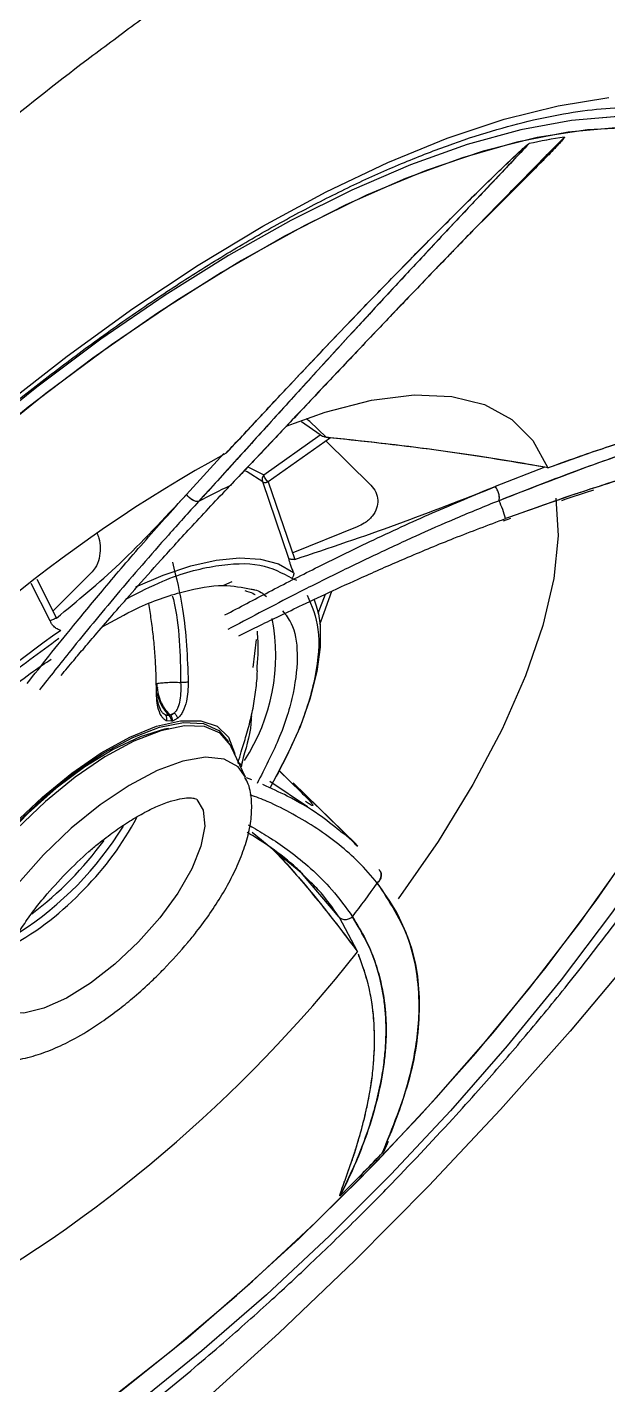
# Model space of a CAD drawing. Header units: inches. Extents: x 2 to 86, y -22 to 129.
# Drawn here: x 19.499 to 20.611, y 66.88 to 69.48 of the extents above; entities that cross this region are included whole.
import ezdxf

# ---------------------------------------------------------------- set-up
doc = ezdxf.new("R2010")
doc.units = ezdxf.units.IN
doc.header["$MEASUREMENT"] = 0
doc.layers.add('BDIM_CYAN', color=4, linetype='Continuous')

# ---------------------------------------------------------------- blocks, each defined once
blk = doc.blocks.new('2026 RHYTHM')
at = {"layer": 'BDIM_CYAN', "color": 3}
for p, q in [((17.5793, 67.6377), (17.6869, 67.7144)), ((17.6869, 67.7144), (17.6509, 67.7389)), ((17.7067, 67.7087), (17.5871, 67.624)), ((17.6978, 67.7029), (17.7838, 67.6179)), ((17.5023, 67.6786), (17.4309, 67.5999)), ((17.5023, 67.6786), (17.4309, 67.5999)), ((17.5483, 67.6527), (17.5793, 67.6377)), ((18.1173, 67.6523), (18.0222, 67.6152)), ((18.1173, 67.6523), (18.0222, 67.6152)), ((18.1226, 67.6512), (18.1173, 67.6523)), ((18.1226, 67.6512), (18.1173, 67.6523)), ((17.627, 67.4776), (17.577, 67.6241)), ((17.5871, 67.624), (17.6382, 67.4756)), ((18.1497, 67.5888), (18.1576, 67.5916)), ((18.1576, 67.5916), (18.197, 67.6043)), ((18.197, 67.6043), (18.211, 67.6088)), ((17.7579, 67.5382), (17.6346, 67.4881)), ((18.0378, 67.5498), (18.0519, 67.5547)), ((18.0378, 67.5498), (18.0519, 67.5547)), ((17.1697, 67.3581), (17.1337, 67.4296)), ((17.1442, 67.438), (17.1819, 67.3633)), ((17.2484, 67.4497), (17.1752, 67.3766)), ((17.5178, 67.4327), (17.5019, 67.4255)), ((17.6328, 67.4396), (17.6416, 67.436)), ((17.683, 67.3724), (17.6973, 67.4093)), ((17.5584, 67.2688), (17.5647, 67.322)), ((17.3903, 67.1778), (17.3968, 67.1778)), ((17.3968, 67.1778), (17.398, 67.1766)), ((17.399, 67.1782), (17.4074, 67.1813)), ((17.4002, 67.1771), (17.399, 67.1782)), ((17.4142, 67.1714), (17.4042, 67.1661)), ((17.4021, 67.1657), (17.3922, 67.1668)), ((17.4042, 67.1661), (17.4021, 67.1657)), ((17.5439, 67.0585), (17.5164, 67.117)), ((17.5358, 67.0783), (17.5401, 67.0961)), ((17.5396, 67.0962), (17.5359, 67.0783)), ((17.6086, 67.0705), (17.6504, 67.0297)), ((17.6335, 67.0467), (17.6088, 67.0708)), ((17.5563, 67.0532), (17.5458, 67.0573)), ((17.5903, 67.051), (17.6623, 67.0022)), ((17.7556, 66.93), (17.635, 67.0478)), ((17.7591, 66.9266), (17.635, 67.0478)), ((17.5565, 66.9531), (17.6539, 66.8732)), ((17.7234, 66.7902), (17.6529, 66.873)), ((17.7234, 66.7902), (17.7575, 66.7253)), ((17.7234, 66.7902), (17.7575, 66.7253)), ((17.7575, 66.7253), (17.7584, 66.7242)), ((17.7575, 66.7253), (17.7584, 66.7242)), ((17.8226, 66.298), (17.8071, 66.282))]:
    blk.add_line(p, q, dxfattribs=at)
at = {"layer": 'BDIM_CYAN', "color": 3, "flags": 128}
for points in [[(18.2928, 66.7235), (18.1652, 66.5718), (18.0323, 66.4223), (17.8947, 66.2756), (17.753, 66.1326), (17.6079, 65.9939), (17.4602, 65.8602)], [(17.0772, 67.767), (17.2027, 67.8651), (17.3284, 67.9561), (17.4535, 68.0392), (17.577, 68.1138), (17.6982, 68.1795), (17.8161, 68.2358), (17.93, 68.2823), (18.0391, 68.3187), (18.1425, 68.3447), (18.2395, 68.3601)], [(18.2577, 68.3238), (18.1678, 68.3164), (18.0711, 68.2985), (17.9683, 68.2702), (17.8601, 68.2316), (17.7473, 68.1831), (17.6308, 68.1249), (17.5114, 68.0576), (17.3899, 67.9815), (17.2672, 67.8973), (17.1442, 67.8056), (17.0218, 67.707)], [(18.566, 68.2229), (18.5374, 68.2476), (18.4806, 68.2823), (18.4147, 68.3066), (18.3402, 68.3205), (18.2578, 68.3238), (18.1678, 68.3164), (18.0711, 68.2985), (17.9683, 68.2702), (17.8601, 68.2316), (17.7473, 68.1831), (17.6308, 68.1249), (17.5114, 68.0576), (17.3899, 67.9815), (17.2672, 67.8973), (17.1442, 67.8056), (17.0218, 67.707), (16.9008, 67.6022), (16.7822, 67.4919), (16.6668, 67.3771)], [(18.6729, 67.9299), (18.6717, 67.9492), (18.6598, 68.0281), (18.6371, 68.098), (18.6037, 68.1582), (18.5599, 68.2085), (18.506, 68.2483), (18.4425, 68.2775), (18.3697, 68.2956), (18.2883, 68.3027), (18.199, 68.2987), (18.1022, 68.2835), (17.9989, 68.2574), (17.8898, 68.2205), (17.7757, 68.1731), (17.6575, 68.1155), (17.536, 68.0482), (17.4123, 67.9717), (17.2872, 67.8866), (17.1618, 67.7935), (17.0369, 67.6932), (16.9135, 67.5864), (16.7925, 67.4739), (16.675, 67.3565)], [(18.6712, 67.9557), (18.6669, 67.991), (18.6497, 68.0644), (18.6221, 68.1287), (18.5842, 68.1834), (18.5362, 68.2282), (18.4787, 68.2627), (18.412, 68.2867), (18.3365, 68.3), (18.2529, 68.3024), (18.1617, 68.2941), (18.0637, 68.2749), (17.9596, 68.2451), (17.8501, 68.205), (17.7361, 68.1547), (17.6183, 68.0947), (17.4977, 68.0254), (17.3752, 67.9473), (17.2516, 67.861), (17.1279, 67.7671), (17.0051, 67.6664), (16.8839, 67.5596), (16.7653, 67.4474)], [(17.281, 65.8644), (17.4044, 65.9618), (17.5266, 66.0656), (17.6466, 66.1752), (17.7635, 66.2898), (17.8766, 66.4084), (17.9849, 66.5302), (18.0876, 66.6542), (18.1841, 66.7797), (18.2735, 66.9056), (18.3552, 67.031), (18.4286, 67.155), (18.4932, 67.2766), (18.5485, 67.3951), (18.5941, 67.5094), (18.6296, 67.6187), (18.6548, 67.7223), (18.6695, 67.8194), (18.6735, 67.9092), (18.6712, 67.9557)], [(17.7958, 66.3228), (17.9091, 66.4441), (18.0173, 66.5683), (18.1195, 66.6947), (18.215, 66.8221), (18.3031, 66.9497), (18.383, 67.0765), (18.4542, 67.2014), (18.5161, 67.3236), (18.5682, 67.4421), (18.6103, 67.556), (18.6418, 67.6645), (18.6627, 67.7667), (18.6727, 67.8618), (18.6729, 67.9299)], [(17.6215, 67.7311), (17.6962, 67.7578), (17.7853, 67.7806), (17.8667, 67.7907), (17.9392, 67.7879), (18.0018, 67.7722), (18.0537, 67.7439), (18.0942, 67.7034), (18.1226, 67.6512)], [(17.6215, 67.7311), (17.6962, 67.7578), (17.7853, 67.7806), (17.8667, 67.7907), (17.9392, 67.7879), (18.0018, 67.7722), (18.0537, 67.7439), (18.0942, 67.7034), (18.1226, 67.6512)], [(17.6981, 67.7096), (17.6668, 67.74), (17.6601, 67.7446)], [(17.577, 67.6241), (17.5471, 67.6436), (17.5415, 67.6461)], [(18.138, 67.593), (18.1423, 67.5205), (18.134, 67.4388), (18.1132, 67.349), (18.0801, 67.2525), (18.0352, 67.1504), (17.9791, 67.0443), (17.9125, 66.9356), (17.8365, 66.8257)], [(18.138, 67.593), (18.1423, 67.5205), (18.134, 67.4388), (18.1132, 67.349), (18.0801, 67.2525), (18.0352, 67.1504), (17.9791, 67.0443), (17.9125, 66.9356), (17.8365, 66.8257)], [(18.6368, 67.486), (18.6105, 67.4223), (18.5549, 67.3022), (18.49, 67.1788), (18.4163, 67.053), (18.3344, 66.9258), (18.2448, 66.7979), (18.1481, 66.6703), (18.045, 66.5438), (17.9363, 66.4194), (17.8226, 66.298)], [(17.3341, 67.4229), (17.3864, 67.4456), (17.4391, 67.4634), (17.488, 67.4745), (17.5327, 67.4788), (17.5726, 67.4763), (17.6072, 67.4669), (17.636, 67.4507)], [(17.6864, 67.3519), (17.6888, 67.3577), (17.7091, 67.4149)], [(17.6746, 67.4001), (17.6795, 67.3867), (17.6835, 67.3711)], [(17.6835, 67.3711), (17.6866, 67.3499), (17.6871, 67.3077), (17.6808, 67.2609), (17.6679, 67.2099), (17.6484, 67.1553), (17.6227, 67.098), (17.591, 67.0385)], [(17.3968, 67.1518), (17.389, 67.1503), (17.3421, 67.136), (17.2907, 67.1118), (17.2365, 67.0784), (17.1815, 67.0372), (17.1278, 66.9896), (17.0771, 66.9372), (17.0315, 66.8821), (16.9924, 66.8262), (16.9614, 66.7715), (16.9396, 66.72), (16.9276, 66.6735), (16.9272, 66.6709)], [(17.1013, 66.9689), (17.1553, 67.0204), (17.2115, 67.0664), (17.2679, 67.1051), (17.3226, 67.1354), (17.3738, 67.1562), (17.4197, 67.1668), (17.4587, 67.1668), (17.4895, 67.1562), (17.5111, 67.1354), (17.5227, 67.1052), (17.5232, 67.1025)], [(17.103, 66.9673), (17.1581, 67.0196), (17.2153, 67.0661), (17.2727, 67.1049), (17.3281, 67.1348), (17.3795, 67.1545), (17.4251, 67.1635), (17.4633, 67.1614), (17.4926, 67.1482), (17.5111, 67.1264)], [(17.5164, 67.117), (17.5151, 67.1196), (17.4953, 67.1428), (17.4657, 67.1554), (17.4274, 67.157), (17.3816, 67.1476), (17.3302, 67.1274), (17.2749, 67.0973), (17.2178, 67.0583), (17.1609, 67.0117), (17.1062, 66.9594)], [(17.5439, 67.0585), (17.5296, 67.0782), (17.503, 67.0929), (17.4673, 67.0967), (17.424, 67.0894), (17.3747, 67.0712), (17.3213, 67.0429), (17.2658, 67.0056), (17.2104, 66.9607), (17.1573, 66.9099)], [(17.4507, 67.016), (17.4631, 66.9952), (17.4661, 66.9646), (17.4586, 66.9267), (17.441, 66.8833), (17.4142, 66.8367), (17.3796, 66.7892), (17.3389, 66.7431), (17.294, 66.7007), (17.2474, 66.6643), (17.2012, 66.6355), (17.1579, 66.6159), (17.1195, 66.6065), (17.0881, 66.6076), (17.0652, 66.6194), (17.0633, 66.6212)], [(17.1573, 66.9099), (17.1084, 66.8552), (17.0656, 66.7987), (17.0306, 66.7425), (17.0047, 66.6889), (16.989, 66.6398), (16.9839, 66.5971), (16.9898, 66.5626), (17.0064, 66.5375), (17.024, 66.5261)], [(16.287, 65.3823), (16.3685, 65.3958), (16.4719, 65.4219), (16.581, 65.4588), (16.6951, 65.5063), (16.8133, 65.5639), (16.9348, 65.6311), (17.0585, 65.7076), (17.1836, 65.7927), (17.309, 65.8858), (17.4339, 65.9861), (17.5573, 66.093), (17.6782, 66.2055), (17.7958, 66.3228)], [(17.7958, 66.3228), (17.7955, 66.3231), (17.7951, 66.3234), (17.7948, 66.3237), (17.7944, 66.3241), (17.7941, 66.3244), (17.7937, 66.3247), (17.7934, 66.325), (17.793, 66.3253)], [(17.8071, 66.282), (17.7049, 66.1803), (17.5839, 66.0672), (17.4604, 65.9596), (17.3354, 65.8581), (17.2097, 65.7635), (17.0842, 65.6764), (16.9598, 65.5974), (16.8373, 65.5272), (16.7176, 65.4661), (16.6016, 65.4146), (16.5907, 65.4102)]]:
    blk.add_lwpolyline(points, dxfattribs=at)
at = {"layer": 'BDIM_CYAN', "color": 3}
for centre, radius, start, end in [((18.3072, 67.2594), 1.0363, 98.4748, 102.2822), ((18.3072, 67.2594), 1.0363, 98.4752, 102.2822), ((18.7972, 65.3174), 2.6912, 118.6434, 141.7563), ((18.1205, 66.3345), 1.4183, 115.3182, 118.0332), ((17.8235, 67.4923), 0.227, 15.7418, 24.9569), ((17.2338, 67.2919), 0.368, 326.8794, 11.0585), ((18.1608, 65.9351), 1.707, 124.6371, 145.5659), ((17.4465, 66.9425), 0.2405, 101.3943, 101.9234), ((17.4477, 66.9413), 0.2405, 101.3943, 101.9234), ((17.3878, 67.1666), 0.0143, 356.1713, 44.303), ((16.7607, 67.3033), 0.6453, 302.8966, 328.3596), ((16.8257, 67.2495), 0.5761, 315.3021, 332.2687), ((16.7138, 67.3491), 0.6945, 307.3108, 323.6609), ((16.8267, 67.2263), 0.5593, 298.6268, 316.9196), ((15.852, 68.2369), 2.3849, 322.6863, 324.6063), ((15.638, 68.3968), 2.7007, 298.9478, 321.7338), ((14.3934, 69.6149), 4.7307, 314.7766, 316.1598), ((14.3934, 69.6149), 4.7307, 315.9429, 316.1597), ((14.3936, 69.6147), 4.7303, 314.7764, 315.943)]:
    blk.add_arc(centre, radius, start, end, dxfattribs=at)
for points, knots in [([(19.6998, 67.8234), (19.753, 67.9322), (19.7962, 68.0363), (19.8627, 68.2358), (19.8861, 68.3312), (19.9024, 68.4449), (19.9051, 68.4674), (19.9089, 68.5115), (19.9102, 68.5331), (19.912, 68.5967), (19.9106, 68.6373), (19.8988, 68.7542), (19.8807, 68.8254), (19.8453, 68.9059), (19.8376, 68.9215), (19.821, 68.952), (19.812, 68.9667), (19.7834, 69.0092), (19.7621, 69.0355), (19.6916, 69.1079), (19.6358, 69.148), (19.5555, 69.1876), (19.5389, 69.195), (19.5047, 69.2088), (19.487, 69.2151), (19.4327, 69.2324), (19.3948, 69.2417), (19.2763, 69.2628), (19.1909, 69.2681), (19.0536, 69.2627), (19.0063, 69.2586), (18.933, 69.2492), (18.9081, 69.2454), (18.8579, 69.2369), (18.8326, 69.2321), (18.7047, 69.2052), (18.5986, 69.1752), (18.3792, 69.0982), (18.2659, 69.0512), (18.0317, 68.9397), (17.9135, 68.8764), (17.6753, 68.7356), (17.5552, 68.6581), (17.4037, 68.552), (17.3734, 68.5304), (17.3126, 68.4861), (17.282, 68.4635), (17.1908, 68.3946), (17.1305, 68.3474), (16.9509, 68.202), (16.833, 68.1), (16.6588, 67.9396), (16.6011, 67.8849), (16.5154, 67.8008), (16.4869, 67.7725), (16.4302, 67.7152), (16.402, 67.6863), (16.263, 67.5414), (16.1563, 67.4233), (15.9517, 67.1825), (15.8539, 67.0598), (15.7374, 66.9037), (15.7143, 66.8723), (15.6691, 66.8097), (15.647, 66.7784), (15.5818, 66.6847), (15.54, 66.6224), (15.4197, 66.4362), (15.3461, 66.3128), (15.2625, 66.1595), (15.2462, 66.1289), (15.2145, 66.0678), (15.199, 66.0372), (15.1541, 65.946), (15.1262, 65.8861), (15.0488, 65.7093), (15.0053, 65.5951), (14.9521, 65.4294), (14.9365, 65.3751), (14.916, 65.2951), (14.9097, 65.2686), (14.8982, 65.2163), (14.8929, 65.1904), (14.8695, 65.0632), (14.8596, 64.968), (14.8569, 64.7905), (14.8641, 64.7083), (14.8842, 64.6142), (14.8888, 64.5958), (14.899, 64.5601), (14.9046, 64.5428), (14.9231, 64.4927), (14.9374, 64.4615), (14.9866, 64.3745), (15.0275, 64.3254), (15.0889, 64.2755), (15.1017, 64.2661), (15.1283, 64.2485), (15.1422, 64.2402), (15.1851, 64.2175), (15.2155, 64.2049), (15.3116, 64.1749), (15.3823, 64.165), (15.4983, 64.1652), (15.5387, 64.1679), (15.6017, 64.1757), (15.6232, 64.1789), (15.6667, 64.1867), (15.6888, 64.1912), (15.8003, 64.2167), (15.894, 64.2467), (16.0902, 64.3248), (16.1927, 64.373), (16.2999, 64.4301)], [0, 0, 0, 0, 0.03125, 0.03125, 0.0625, 0.0625, 0.070313, 0.070313, 0.078125, 0.078125, 0.09375, 0.09375, 0.125, 0.125, 0.132813, 0.132813, 0.140625, 0.140625, 0.15625, 0.15625, 0.1875, 0.1875, 0.195313, 0.195313, 0.203125, 0.203125, 0.21875, 0.21875, 0.25, 0.25, 0.265625, 0.265625, 0.273438, 0.273438, 0.28125, 0.28125, 0.3125, 0.3125, 0.34375, 0.34375, 0.375, 0.375, 0.40625, 0.40625, 0.414063, 0.414063, 0.421875, 0.421875, 0.4375, 0.4375, 0.46875, 0.46875, 0.484375, 0.484375, 0.492188, 0.492188, 0.5, 0.5, 0.53125, 0.53125, 0.5625, 0.5625, 0.570313, 0.570313, 0.578125, 0.578125, 0.59375, 0.59375, 0.625, 0.625, 0.632813, 0.632813, 0.640625, 0.640625, 0.65625, 0.65625, 0.6875, 0.6875, 0.703125, 0.703125, 0.710938, 0.710938, 0.71875, 0.71875, 0.75, 0.75, 0.78125, 0.78125, 0.789063, 0.789063, 0.796875, 0.796875, 0.8125, 0.8125, 0.84375, 0.84375, 0.851563, 0.851563, 0.859375, 0.859375, 0.875, 0.875, 0.90625, 0.90625, 0.921875, 0.921875, 0.929688, 0.929688, 0.9375, 0.9375, 0.96875, 0.96875, 1, 1, 1, 1]), ([(16.6745, 67.3874), (16.7127, 67.4258), (16.7662, 67.4796), (16.8469, 67.5558), (16.9159, 67.6188), (16.999, 67.6912), (17.0867, 67.7639), (17.1787, 67.8363), (17.2734, 67.9065), (17.3697, 67.9735), (17.4665, 68.0364), (17.563, 68.0944), (17.6583, 68.1471), (17.7519, 68.194), (17.8429, 68.2347), (17.9309, 68.2691), (18.0154, 68.297), (18.0958, 68.3184), (18.1718, 68.3331), (18.2432, 68.3413), (18.3096, 68.343), (18.371, 68.3384), (18.4274, 68.3272), (18.4791, 68.3096), (18.5258, 68.284), (18.5589, 68.26), (18.5738, 68.2414), (18.5774, 68.2369)], [0, 0, 0, 0, 0.052204, 0.072966, 0.107396, 0.142944, 0.180879, 0.220244, 0.260642, 0.301758, 0.343362, 0.385281, 0.427384, 0.469566, 0.511748, 0.553866, 0.595877, 0.637761, 0.679524, 0.721214, 0.762935, 0.804869, 0.847346, 0.890895, 0.936323, 0.984732, 1, 1, 1, 1]), ([(17.8163, 66.2724), (17.8581, 66.316), (17.917, 66.3775), (18.001, 66.471), (18.0715, 66.5523), (18.1529, 66.6509), (18.2352, 66.7559), (18.3178, 66.8675), (18.3989, 66.9843), (18.4774, 67.1055), (18.5525, 67.2306), (18.6233, 67.3594), (18.6891, 67.4917), (18.7492, 67.6276), (18.8027, 67.7667), (18.8484, 67.9085), (18.8848, 68.0517), (18.911, 68.1876), (18.9196, 68.2763), (18.9236, 68.3164)], [0, 0, 0, 0, 0.07063, 0.099567, 0.147535, 0.197307, 0.250729, 0.306549, 0.364344, 0.423818, 0.484817, 0.547274, 0.611173, 0.676488, 0.743099, 0.810667, 0.878254, 0.944839, 1, 1, 1, 1]), ([(18.0868, 68.272), (18.0324, 68.2145), (17.9237, 68.0997), (17.7601, 67.9236), (17.6008, 67.7484), (17.5029, 67.6404), (17.4539, 67.5864)], [0, 0, 0, 0, 0.2501852, 0.5001719, 0.7500543, 1, 1, 1, 1]), ([(18.0868, 68.272), (18.0656, 68.2496), (18.0245, 68.2062), (17.9569, 68.1346), (17.8904, 68.0637), (17.8229, 67.9911), (17.7541, 67.9165), (17.6799, 67.8355), (17.6018, 67.7495), (17.5265, 67.6662), (17.4781, 67.613), (17.4539, 67.5864)], [0, 0, 0, 0, 0.097964, 0.189913, 0.30984, 0.402141, 0.500118, 0.628525, 0.750026, 0.874995, 1, 1, 1, 1]), ([(17.5072, 67.6792), (17.5276, 67.7013), (17.5676, 67.7443), (17.626, 67.8068), (17.679, 67.863), (17.7272, 67.9137), (17.7855, 67.9745), (17.8525, 68.0435), (17.9181, 68.1098), (17.9679, 68.1594), (18.0044, 68.1953), (18.0387, 68.2285), (18.064, 68.2527), (18.0801, 68.267), (18.0847, 68.2707), (18.086, 68.2716), (18.0865, 68.2719), (18.0867, 68.2719), (18.0868, 68.272)], [0, 0, 0, 0, 0.113953, 0.222942, 0.314775, 0.393989, 0.474125, 0.615342, 0.735005, 0.804943, 0.865955, 0.917844, 0.976853, 0.99284, 0.997477, 0.998985, 0.999549, 1, 1, 1, 1]), ([(17.5072, 67.6792), (17.5219, 67.6951), (17.5507, 67.7261), (17.5939, 67.7725), (17.6363, 67.8177), (17.6787, 67.8627), (17.7221, 67.9084), (17.7631, 67.9512), (17.8014, 67.9908), (17.8367, 68.0271), (17.8724, 68.0635), (17.9087, 68.1002), (17.9442, 68.1358), (17.9774, 68.1687), (18.0065, 68.1973), (18.0374, 68.2272), (18.0621, 68.2508), (18.0796, 68.2666), (18.0845, 68.2706), (18.086, 68.2716), (18.0865, 68.2719), (18.0867, 68.2719), (18.0868, 68.272)], [0, 0, 0, 0, 0.082382, 0.160914, 0.235488, 0.309692, 0.385138, 0.461887, 0.521286, 0.581118, 0.641396, 0.702136, 0.764497, 0.820108, 0.868797, 0.91041, 0.974901, 0.992322, 0.997333, 0.99894, 0.999533, 1, 1, 1, 1]), ([(18.1545, 68.2844), (18.1234, 68.2528), (18.0673, 68.1959), (18.005, 68.132), (17.969, 68.095), (17.9535, 68.079), (17.9393, 68.0643), (17.9264, 68.051), (17.9148, 68.0389), (17.873, 67.9955), (17.8011, 67.9203), (17.701, 67.8146), (17.6048, 67.7123), (17.5441, 67.6483), (17.514, 67.6166)], [0, 0, 0, 0, 0.143689, 0.258956, 0.284448, 0.307987, 0.329573, 0.349205, 0.366882, 0.382606, 0.540573, 0.696139, 0.849289, 1, 1, 1, 1]), ([(18.1545, 68.2844), (18.1313, 68.2608), (18.0797, 68.2084), (18.0047, 68.1318), (17.9296, 68.0543), (17.8624, 67.9845), (17.792, 67.9107), (17.7203, 67.8349), (17.6484, 67.7587), (17.5796, 67.6857), (17.5366, 67.6404), (17.514, 67.6166)], [0, 0, 0, 0, 0.107485, 0.238567, 0.342524, 0.450049, 0.545403, 0.666277, 0.784106, 0.886487, 1, 1, 1, 1]), ([(18.1545, 68.2844), (18.1546, 68.2844), (18.1547, 68.2844), (18.1547, 68.2843), (18.1547, 68.2842), (18.1547, 68.2841), (18.1547, 68.284), (18.1545, 68.2835), (18.1539, 68.2827), (18.1509, 68.2788), (18.1448, 68.2722), (18.1352, 68.262), (18.1235, 68.2499), (18.1049, 68.231), (18.0776, 68.2035), (18.0397, 68.1656), (18.0116, 68.1376), (17.9962, 68.1222)], [0, 0, 0, 0, 0.001399, 0.002014, 0.00262, 0.003255, 0.003953, 0.005633, 0.010478, 0.017591, 0.0701, 0.127721, 0.202, 0.292836, 0.478108, 0.714711, 1, 1, 1, 1]), ([(19.6997, 67.8234), (19.6255, 67.6716), (19.5436, 67.5126), (19.4044, 67.2657), (19.3553, 67.1821), (19.2769, 67.0547), (19.25, 67.0119), (19.1945, 66.9257), (19.1658, 66.8822), (19.0194, 66.6657), (18.8922, 66.4945), (18.6844, 66.2425), (18.6122, 66.1593), (18.4994, 66.0358), (18.461, 65.9949), (18.3827, 65.9135), (18.3431, 65.8734), (18.1433, 65.6762), (17.9774, 65.5288), (17.7635, 65.3563), (17.7204, 65.3224), (17.6336, 65.2556), (17.5898, 65.2228), (17.459, 65.127), (17.3722, 65.0663), (17.1994, 64.9506), (17.1135, 64.8955), (16.9858, 64.8166), (16.9434, 64.7909), (16.859, 64.7406), (16.8169, 64.7159), (16.6089, 64.5959), (16.4499, 64.51), (16.2999, 64.4301)], [0, 0, 0, 0, 0.125, 0.125, 0.1875, 0.1875, 0.21875, 0.21875, 0.25, 0.25, 0.375, 0.375, 0.4375, 0.4375, 0.46875, 0.46875, 0.5, 0.5, 0.625, 0.625, 0.65625, 0.65625, 0.6875, 0.6875, 0.75, 0.75, 0.8125, 0.8125, 0.84375, 0.84375, 0.875, 0.875, 1, 1, 1, 1]), ([(18.6563, 67.7711), (18.6177, 67.7661), (18.5406, 67.7561), (18.3933, 67.719), (18.2243, 67.6641), (18.0943, 67.6134), (18.0293, 67.5881)], [0, 0, 0, 0, 0.250185, 0.500172, 0.750054, 1, 1, 1, 1]), ([(18.6563, 67.7711), (18.645, 67.7699), (18.6196, 67.7671), (18.574, 67.7601), (18.5186, 67.7493), (18.4525, 67.7338), (18.3704, 67.711), (18.2725, 67.6796), (18.1567, 67.6381), (18.0737, 67.6055), (18.0293, 67.5881)], [0, 0, 0, 0, 0.076042, 0.171909, 0.282488, 0.393719, 0.52075, 0.682832, 0.830704, 1, 1, 1, 1]), ([(18.1226, 67.6512), (18.1411, 67.6579), (18.1772, 67.671), (18.2281, 67.6883), (18.2759, 67.7038), (18.3214, 67.7177), (18.3657, 67.7303), (18.4055, 67.7406), (18.441, 67.749), (18.4724, 67.7558), (18.503, 67.7616), (18.5328, 67.7665), (18.5609, 67.7703), (18.5859, 67.7728), (18.6066, 67.7743), (18.6274, 67.775), (18.6432, 67.7747), (18.6533, 67.7731), (18.6557, 67.7722), (18.6562, 67.7716), (18.6563, 67.7713), (18.6563, 67.7712), (18.6563, 67.7711)], [0, 0, 0, 0, 0.082507, 0.161152, 0.235824, 0.31015, 0.385664, 0.462423, 0.5218, 0.581626, 0.641914, 0.702681, 0.76537, 0.822714, 0.87059, 0.910727, 0.974984, 0.992345, 0.99734, 0.998943, 0.999534, 1, 1, 1, 1]), ([(18.1226, 67.6512), (18.1515, 67.6616), (18.2033, 67.6802), (18.2691, 67.7017), (18.3222, 67.718), (18.3688, 67.7312), (18.4098, 67.7417), (18.4457, 67.7501), (18.4765, 67.7566), (18.5062, 67.7621), (18.5391, 67.7674), (18.5722, 67.7716), (18.6024, 67.7741), (18.6244, 67.7749), (18.6395, 67.7747), (18.649, 67.7739), (18.654, 67.773), (18.6558, 67.772), (18.6562, 67.7715), (18.6563, 67.7712), (18.6563, 67.7711)], [0, 0, 0, 0, 0.129192, 0.232247, 0.31224, 0.390926, 0.471292, 0.530715, 0.589837, 0.648641, 0.707111, 0.793751, 0.863677, 0.916276, 0.953866, 0.980045, 0.99375, 0.997767, 0.999092, 1, 1, 1, 1]), ([(17.6869, 67.7144), (17.6872, 67.7142), (17.6878, 67.7136), (17.69, 67.7124), (17.694, 67.711), (17.7, 67.7096), (17.7044, 67.709), (17.7067, 67.7087)], [0, 0, 0, 0, 0.1054764, 0.2196646, 0.4648582, 0.7303971, 1, 1, 1, 1]), ([(18.1173, 67.6523), (18.0481, 67.6638), (17.9094, 67.6869), (17.7686, 67.702), (17.6981, 67.7096)], [0, 0, 0, 0, 0.4986324, 1, 1, 1, 1]), ([(18.1173, 67.6523), (18.0749, 67.6595), (18.0087, 67.6708), (17.872, 67.6905), (17.7772, 67.701), (17.7067, 67.7087)], [0, 0, 0, 0, 0.312171, 0.487913, 1, 1, 1, 1]), ([(18.6439, 67.7021), (18.6239, 67.7013), (18.5878, 67.7), (18.5417, 67.6942), (18.5136, 67.6899), (18.5013, 67.6879), (18.4899, 67.6858), (18.4792, 67.6839), (18.4696, 67.682), (18.4341, 67.675), (18.3692, 67.6599), (18.2673, 67.6308), (18.1586, 67.5956), (18.0806, 67.5677), (18.042, 67.5539)], [0, 0, 0, 0, 0.143681, 0.2589465, 0.2844391, 0.307979, 0.3295661, 0.3491999, 0.3668799, 0.3826057, 0.540573, 0.6961391, 0.8492892, 1, 1, 1, 1]), ([(18.6439, 67.7021), (18.6291, 67.7016), (18.5961, 67.7005), (18.542, 67.6946), (18.4827, 67.685), (18.425, 67.673), (18.3596, 67.6569), (18.2873, 67.6366), (18.2082, 67.6118), (18.1269, 67.5844), (18.0712, 67.5644), (18.042, 67.5539)], [0, 0, 0, 0, 0.107424, 0.238431, 0.34234, 0.449844, 0.54517, 0.666079, 0.783931, 0.886397, 1, 1, 1, 1]), ([(17.5793, 67.6377), (17.5785, 67.6368), (17.5769, 67.6348), (17.5757, 67.6311), (17.5756, 67.6274), (17.5765, 67.6252), (17.577, 67.6241)], [0, 0, 0, 0, 0.25, 0.5, 0.75, 1, 1, 1, 1]), ([(17.5871, 67.624), (17.586, 67.6251), (17.584, 67.6273), (17.5814, 67.6312), (17.5796, 67.635), (17.5794, 67.6368), (17.5793, 67.6377)], [0, 0, 0, 0, 0.2515858, 0.503727, 0.7548358, 1, 1, 1, 1]), ([(17.1909, 67.2535), (17.1989, 67.2631), (17.2133, 67.2804), (17.2364, 67.3076), (17.2621, 67.3376), (17.294, 67.3747), (17.3346, 67.421), (17.3839, 67.4764), (17.4439, 67.5425), (17.4896, 67.5908), (17.514, 67.6166)], [0, 0, 0, 0, 0.0875479, 0.159065, 0.2416706, 0.35134, 0.4764082, 0.6294305, 0.8020777, 1, 1, 1, 1]), ([(17.5046, 67.3692), (17.5326, 67.384), (17.5903, 67.4146), (17.6829, 67.4617), (17.7878, 67.513), (17.9033, 67.5664), (17.9823, 67.5989), (18.0222, 67.6152)], [0, 0, 0, 0, 0.15975, 0.329609, 0.529308, 0.76251, 1, 1, 1, 1]), ([(17.517, 67.6198), (17.517, 67.6192), (17.5168, 67.6173), (17.5151, 67.6169), (17.514, 67.6166)], [0, 0, 0, 0, 0.353549, 1, 1, 1, 1]), ([(17.577, 67.6241), (17.5774, 67.6238), (17.5784, 67.623), (17.5808, 67.6227), (17.5837, 67.6229), (17.5859, 67.6236), (17.5871, 67.624)], [0, 0, 0, 0, 0.235223, 0.500032, 0.721415, 1, 1, 1, 1]), ([(17.6382, 67.4756), (17.7046, 67.4978), (17.8386, 67.5427), (17.9605, 67.5909), (18.0222, 67.6152)], [0, 0, 0, 0, 0.49469, 1, 1, 1, 1]), ([(17.7838, 67.6179), (17.7874, 67.6136), (17.7946, 67.6049), (17.7981, 67.5892), (17.7958, 67.5731), (17.787, 67.5574), (17.7736, 67.5452), (17.7625, 67.5402), (17.7579, 67.5382)], [0, 0, 0, 0, 0.1614156, 0.3226132, 0.4897181, 0.6703789, 0.8648072, 1, 1, 1, 1]), ([(18.0293, 67.5881), (18.0297, 67.5898), (18.0302, 67.5925), (18.0297, 67.5973), (18.0289, 67.6012), (18.0276, 67.6053), (18.0255, 67.6102), (18.0235, 67.6133), (18.0222, 67.6152)], [0, 0, 0, 0, 0.241089, 0.371167, 0.503762, 0.635799, 0.764278, 1, 1, 1, 1]), ([(18.0293, 67.5881), (18.0297, 67.5898), (18.0302, 67.5924), (18.0298, 67.5971), (18.029, 67.601), (18.0277, 67.605), (18.0256, 67.6101), (18.0235, 67.6132), (18.0222, 67.6152)], [0, 0, 0, 0, 0.235292, 0.36364, 0.495629, 0.628267, 0.758474, 1, 1, 1, 1]), ([(17.1262, 67.2381), (17.1398, 67.2555), (17.1679, 67.2913), (17.2169, 67.3519), (17.2764, 67.4238), (17.3476, 67.5073), (17.4029, 67.5689), (17.4309, 67.5999)], [0, 0, 0, 0, 0.159749, 0.329609, 0.529308, 0.76251, 1, 1, 1, 1]), ([(17.4539, 67.5864), (17.4345, 67.5649), (17.3971, 67.5237), (17.3453, 67.4643), (17.2972, 67.408), (17.2519, 67.3536), (17.2016, 67.2919), (17.1692, 67.2508), (17.1497, 67.226)], [0, 0, 0, 0, 0.163946, 0.315278, 0.467646, 0.619723, 0.770778, 1, 1, 1, 1]), ([(17.1819, 67.3633), (17.222, 67.3962), (17.303, 67.4628), (17.3879, 67.5539), (17.4309, 67.5999)], [0, 0, 0, 0, 0.49469, 1, 1, 1, 1]), ([(17.4539, 67.5864), (17.4524, 67.5863), (17.45, 67.5862), (17.4459, 67.5877), (17.4425, 67.5894), (17.4391, 67.5917), (17.435, 67.5951), (17.4325, 67.598), (17.4309, 67.5999)], [0, 0, 0, 0, 0.2410885, 0.3711673, 0.5037623, 0.6357987, 0.7642775, 1, 1, 1, 1]), ([(17.4539, 67.5864), (17.4524, 67.5863), (17.4501, 67.5862), (17.4461, 67.5876), (17.4427, 67.5893), (17.4393, 67.5915), (17.4351, 67.5949), (17.4325, 67.598), (17.4309, 67.5999)], [0, 0, 0, 0, 0.235292, 0.36364, 0.495629, 0.628267, 0.758474, 1, 1, 1, 1]), ([(18.0293, 67.5881), (18.0018, 67.5769), (17.9488, 67.5554), (17.8686, 67.5199), (17.7898, 67.4833), (17.7103, 67.4448), (17.617, 67.3979), (17.5501, 67.3625), (17.5098, 67.3412)], [0, 0, 0, 0, 0.1639456, 0.3152783, 0.4676457, 0.6197227, 0.7707775, 1, 1, 1, 1]), ([(17.5309, 67.3291), (17.5445, 67.3359), (17.5707, 67.3489), (17.6113, 67.3686), (17.6576, 67.3908), (17.7131, 67.4168), (17.7805, 67.4476), (17.8583, 67.4816), (17.9476, 67.5187), (18.0091, 67.5416), (18.042, 67.5539)], [0, 0, 0, 0, 0.0779051, 0.1501779, 0.2336565, 0.3444849, 0.4708749, 0.6255143, 0.7999861, 1, 1, 1, 1]), ([(17.2594, 67.5266), (17.2608, 67.5232), (17.2648, 67.514), (17.2665, 67.4967), (17.2644, 67.4768), (17.2578, 67.4603), (17.2512, 67.4528), (17.2484, 67.4497)], [0, 0, 0, 0, 0.122923, 0.339289, 0.573208, 0.824953, 1, 1, 1, 1]), ([(17.3173, 67.4011), (17.3404, 67.4129), (17.4019, 67.4443), (17.4893, 67.4667), (17.5753, 67.4706), (17.6138, 67.4499), (17.6328, 67.4396)], [0, 0, 0, 0, 0.1681973, 0.4477788, 0.7273603, 1, 1, 1, 1]), ([(17.4042, 67.4702), (17.4114, 67.4404), (17.4297, 67.3648), (17.4325, 67.2876), (17.4343, 67.2408)], [0, 0, 0, 0, 0.394353, 1, 1, 1, 1]), ([(17.636, 67.4507), (17.6349, 67.4531), (17.6328, 67.4579), (17.6302, 67.4653), (17.6283, 67.472), (17.6274, 67.4757), (17.627, 67.4776)], [0, 0, 0, 0, 0.282347, 0.563256, 0.780507, 1, 1, 1, 1]), ([(17.6382, 67.4756), (17.6371, 67.4755), (17.6347, 67.4751), (17.6314, 67.4754), (17.6286, 67.4762), (17.6275, 67.4772), (17.627, 67.4776)], [0, 0, 0, 0, 0.243718, 0.499518, 0.755577, 1, 1, 1, 1]), ([(17.2697, 67.3464), (17.2917, 67.3587), (17.3466, 67.3895), (17.4255, 67.4163), (17.5007, 67.4296), (17.5376, 67.4221), (17.5546, 67.4186)], [0, 0, 0, 0, 0.1914, 0.478703, 0.760035, 1, 1, 1, 1]), ([(17.4038, 67.4062), (17.4045, 67.4037), (17.4183, 67.3496), (17.419, 67.2935), (17.4197, 67.2401)], [0, 0, 0, 0, 0.046511, 1, 1, 1, 1]), ([(17.5426, 67.4159), (17.5438, 67.4156), (17.5513, 67.414), (17.5586, 67.4105), (17.5618, 67.4086), (17.5624, 67.4083)], [0, 0, 0, 0, 0.132971, 0.854415, 1, 1, 1, 1]), ([(17.5546, 67.4186), (17.5568, 67.4183), (17.5695, 67.4171), (17.5775, 67.4102), (17.5841, 67.4046)], [0, 0, 0, 0, 0.180761, 1, 1, 1, 1]), ([(17.6621, 67.4072), (17.6708, 67.3867), (17.6884, 67.3451), (17.6809, 67.2549), (17.6509, 67.1522), (17.611, 67.0763), (17.5919, 67.04)], [0, 0, 0, 0, 0.250595, 0.50757, 0.764545, 1, 1, 1, 1]), ([(17.3733, 67.2282), (17.3731, 67.2396), (17.3727, 67.2621), (17.3707, 67.2955), (17.3677, 67.3284), (17.3638, 67.3603), (17.3604, 67.3812), (17.3587, 67.3914)], [0, 0, 0, 0, 0.208629, 0.41352, 0.61472, 0.812281, 1, 1, 1, 1]), ([(17.6149, 67.3771), (17.6208, 67.3696), (17.6374, 67.3487), (17.6456, 67.2961), (17.6381, 67.2212), (17.6124, 67.1365), (17.5807, 67.075), (17.5661, 67.0467)], [0, 0, 0, 0, 0.1230706, 0.3416648, 0.5693468, 0.8018606, 1, 1, 1, 1]), ([(17.1819, 67.3633), (17.1811, 67.3629), (17.1794, 67.3622), (17.1762, 67.3608), (17.1728, 67.3594), (17.1707, 67.3585), (17.1697, 67.3581)], [0, 0, 0, 0, 0.243718, 0.499518, 0.755577, 1, 1, 1, 1]), ([(17.1906, 67.3396), (17.1881, 67.3405), (17.1831, 67.3421), (17.1771, 67.3469), (17.1725, 67.3522), (17.1706, 67.3561), (17.1697, 67.3581)], [0, 0, 0, 0, 0.282313, 0.563253, 0.780506, 1, 1, 1, 1]), ([(16.7622, 66.8971), (16.7911, 66.9371), (16.8497, 67.0183), (16.9579, 67.1358), (17.0723, 67.242), (17.1497, 67.298), (17.1867, 67.3247)], [0, 0, 0, 0, 0.250583, 0.507547, 0.76451, 1, 1, 1, 1]), ([(17.566, 67.2622), (17.5675, 67.2833), (17.5693, 67.3086), (17.567, 67.3339), (17.5666, 67.3382)], [0, 0, 0, 0, 0.828951, 1, 1, 1, 1]), ([(16.9571, 67.101), (16.9855, 67.1289), (17.0438, 67.1863), (17.1175, 67.2483), (17.1605, 67.277), (17.1718, 67.2845)], [0, 0, 0, 0, 0.41039, 0.845361, 1, 1, 1, 1]), ([(17.5453, 67.1384), (17.5486, 67.1501), (17.5551, 67.1732), (17.5616, 67.2081), (17.5656, 67.2377), (17.5664, 67.2558), (17.5667, 67.2622)], [0, 0, 0, 0, 0.288209, 0.57053, 0.847045, 1, 1, 1, 1]), ([(17.3733, 67.2282), (17.3741, 67.2284), (17.3757, 67.2288), (17.3764, 67.2294), (17.3757, 67.23), (17.3742, 67.2304), (17.3734, 67.2305)], [0, 0, 0, 0, 0.2421821, 0.4999954, 0.7578091, 1, 1, 1, 1]), ([(17.3922, 67.1668), (17.3904, 67.1679), (17.387, 67.17), (17.3809, 67.1778), (17.3741, 67.1963), (17.3736, 67.2158), (17.3733, 67.2282)], [0, 0, 0, 0, 0.123898, 0.249753, 0.523032, 1, 1, 1, 1]), ([(17.3827, 67.1852), (17.3808, 67.1893), (17.3746, 67.2021), (17.3739, 67.219), (17.3734, 67.2305)], [0, 0, 0, 0, 0.316745, 1, 1, 1, 1]), ([(17.3747, 67.238), (17.3775, 67.2384), (17.3831, 67.2394), (17.395, 67.2403), (17.4078, 67.2406), (17.4158, 67.2402), (17.4197, 67.2401)], [0, 0, 0, 0, 0.242859, 0.5, 0.757141, 1, 1, 1, 1]), ([(17.399, 67.1782), (17.3955, 67.1821), (17.3884, 67.1899), (17.3809, 67.2049), (17.3758, 67.2211), (17.3751, 67.2324), (17.3747, 67.238)], [0, 0, 0, 0, 0.25, 0.5, 0.75, 1, 1, 1, 1]), ([(17.4197, 67.2401), (17.42, 67.2287), (17.4204, 67.212), (17.4156, 67.1937), (17.4114, 67.1856), (17.4087, 67.1827), (17.4074, 67.1813)], [0, 0, 0, 0, 0.522215, 0.764334, 0.882785, 1, 1, 1, 1]), ([(17.4343, 67.2408), (17.4339, 67.2284), (17.4334, 67.2087), (17.4259, 67.1872), (17.4195, 67.1767), (17.4159, 67.1732), (17.4142, 67.1714)], [0, 0, 0, 0, 0.471205, 0.750514, 0.876199, 1, 1, 1, 1]), ([(17.4343, 67.2408), (17.4334, 67.2407), (17.4317, 67.2403), (17.4278, 67.24), (17.4236, 67.2399), (17.4209, 67.24), (17.4197, 67.2401)], [0, 0, 0, 0, 0.242188, 0.499999, 0.757811, 1, 1, 1, 1]), ([(17.3749, 67.2186), (17.3761, 67.2138), (17.3788, 67.2037), (17.3863, 67.1895), (17.3933, 67.1817), (17.3968, 67.1778)], [0, 0, 0, 0, 0.301319, 0.650659, 1, 1, 1, 1]), ([(17.3903, 67.1778), (17.3889, 67.1786), (17.3861, 67.1804), (17.3838, 67.1836), (17.3827, 67.1852)], [0, 0, 0, 0, 0.497377, 1, 1, 1, 1]), ([(17.3903, 67.1778), (17.3909, 67.1771), (17.3919, 67.1757), (17.3927, 67.1729), (17.3929, 67.1699), (17.3924, 67.1679), (17.3922, 67.1668)], [0, 0, 0, 0, 0.245408, 0.500001, 0.754594, 1, 1, 1, 1]), ([(17.398, 67.1766), (17.3967, 67.1765), (17.3942, 67.1762), (17.3916, 67.1772), (17.3903, 67.1778)], [0, 0, 0, 0, 0.4930063, 1, 1, 1, 1]), ([(17.4074, 67.1813), (17.4062, 67.1803), (17.404, 67.1782), (17.4015, 67.1774), (17.4002, 67.1771)], [0, 0, 0, 0, 0.5069927, 1, 1, 1, 1]), ([(17.4142, 67.1714), (17.4139, 67.1723), (17.4134, 67.1741), (17.4119, 67.1769), (17.4098, 67.1794), (17.4082, 67.1807), (17.4074, 67.1813)], [0, 0, 0, 0, 0.245407, 0.499999, 0.754592, 1, 1, 1, 1]), ([(17.5551, 67.1758), (17.5551, 67.174), (17.5545, 67.1469), (17.5468, 67.1206), (17.5396, 67.0962)], [0, 0, 0, 0, 0.066997, 1, 1, 1, 1]), ([(17.5295, 67.0849), (17.5297, 67.0854), (17.5315, 67.0928), (17.5374, 67.1129), (17.5423, 67.1285), (17.5453, 67.1384)], [0, 0, 0, 0, 0.028444, 0.386374, 1, 1, 1, 1]), ([(17.5308, 67.0864), (17.5311, 67.0862), (17.5326, 67.0854), (17.5346, 67.0834), (17.5362, 67.0807), (17.536, 67.0791), (17.5359, 67.0783)], [0, 0, 0, 0, 0.08109, 0.393709, 0.706327, 1, 1, 1, 1]), ([(17.3876, 66.691), (17.4033, 66.7077), (17.4252, 66.7312), (17.454, 66.7672), (17.4765, 66.7977), (17.4997, 66.8337), (17.5199, 66.8704), (17.5364, 66.9073), (17.5485, 66.9435), (17.5556, 66.9787), (17.5563, 67.0126), (17.5526, 67.0398), (17.5451, 67.0538), (17.5427, 67.0582)], [0, 0, 0, 0, 0.134456, 0.188329, 0.27673, 0.366509, 0.461016, 0.557713, 0.655942, 0.755424, 0.85585, 0.955188, 1, 1, 1, 1]), ([(17.7245, 66.9555), (17.7115, 66.9662), (17.6811, 66.9909), (17.631, 67.0198), (17.5931, 67.0371), (17.5773, 67.0443)], [0, 0, 0, 0, 0.3065, 0.712502, 1, 1, 1, 1]), ([(17.2, 66.8742), (17.2145, 66.8885), (17.2349, 66.9085), (17.266, 66.9346), (17.2921, 66.9546), (17.3221, 66.9749), (17.3514, 66.9919), (17.379, 67.0051), (17.4035, 67.0139), (17.4236, 67.0184), (17.4386, 67.0194), (17.4477, 67.0179), (17.4502, 67.0165), (17.4503, 67.0163), (17.4504, 67.0162)], [0, 0, 0, 0, 0.128732, 0.180243, 0.26421, 0.348623, 0.436019, 0.52335, 0.609268, 0.692953, 0.77463, 0.856573, 0.944644, 1, 1, 1, 1]), ([(17.7962, 66.8556), (17.7846, 66.8693), (17.7624, 66.8955), (17.7233, 66.9299), (17.6815, 66.9605), (17.6353, 66.9877), (17.5932, 67.0097), (17.5641, 67.0205), (17.5531, 67.0246)], [0, 0, 0, 0, 0.189967, 0.365319, 0.541871, 0.718085, 0.893116, 1, 1, 1, 1]), ([(17.6504, 67.0297), (17.6543, 67.0258), (17.662, 67.0182), (17.6697, 67.0099), (17.6737, 67.0047), (17.6728, 67.0035), (17.6675, 67.0062), (17.6614, 67.0104), (17.6589, 67.0122)], [0, 0, 0, 0, 0.161416, 0.322613, 0.489718, 0.670379, 0.864807, 1, 1, 1, 1]), ([(17.5492, 66.967), (17.5523, 66.9654), (17.5671, 66.9574), (17.5938, 66.941), (17.6311, 66.9154), (17.6708, 66.883), (17.7124, 66.8419), (17.7361, 66.8089), (17.7488, 66.7913)], [0, 0, 0, 0, 0.036793, 0.176092, 0.33495, 0.529314, 0.748605, 1, 1, 1, 1]), ([(17.6607, 66.865), (17.6525, 66.8734), (17.6303, 66.896), (17.592, 66.925), (17.5606, 66.9445), (17.5471, 66.9528)], [0, 0, 0, 0, 0.252687, 0.68176, 1, 1, 1, 1]), ([(17.7583, 66.9258), (17.7545, 66.9301), (17.7448, 66.9412), (17.7322, 66.9501), (17.7245, 66.9555)], [0, 0, 0, 0, 0.392126, 1, 1, 1, 1]), ([(17.5964, 66.9201), (17.6089, 66.9069), (17.6671, 66.8458), (17.7178, 66.7783), (17.7575, 66.7253)], [0, 0, 0, 0, 0.214742, 1, 1, 1, 1]), ([(17.6061, 66.9114), (17.6174, 66.8987), (17.6436, 66.8693), (17.6822, 66.823), (17.7215, 66.7737), (17.7458, 66.7411), (17.7575, 66.7253)], [0, 0, 0, 0, 0.212172, 0.491496, 0.754143, 1, 1, 1, 1]), ([(17.6529, 66.873), (17.6513, 66.8751), (17.6482, 66.8792), (17.6432, 66.883), (17.6408, 66.8848)], [0, 0, 0, 0, 0.524985, 1, 1, 1, 1]), ([(17.0639, 66.6206), (17.0639, 66.6207), (17.0636, 66.6208), (17.0619, 66.624), (17.0604, 66.6359), (17.0621, 66.654), (17.0683, 66.6781), (17.0795, 66.7067), (17.0961, 66.7394), (17.1162, 66.772), (17.138, 66.8027), (17.1645, 66.8363), (17.1862, 66.8595), (17.2, 66.8742)], [0, 0, 0, 0, 0.052917, 0.155356, 0.242474, 0.332435, 0.42515, 0.520141, 0.614665, 0.718916, 0.797979, 0.871028, 1, 1, 1, 1]), ([(17.7234, 66.7902), (17.7108, 66.8084), (17.6924, 66.8351), (17.6683, 66.8578), (17.6607, 66.865)], [0, 0, 0, 0, 0.683785, 1, 1, 1, 1]), ([(17.7962, 66.8556), (17.798, 66.8575), (17.8008, 66.8604), (17.8029, 66.8652), (17.8038, 66.8691), (17.8038, 66.8728), (17.8028, 66.8774), (17.8007, 66.88), (17.7994, 66.8817)], [0, 0, 0, 0, 0.241088, 0.371167, 0.503762, 0.635799, 0.764277, 1, 1, 1, 1]), ([(17.7994, 66.8817), (17.8007, 66.88), (17.8029, 66.8774), (17.8038, 66.8727), (17.8038, 66.8689), (17.8029, 66.8651), (17.8008, 66.8603), (17.798, 66.8575), (17.7962, 66.8556)], [0, 0, 0, 0, 0.2383944, 0.3676766, 0.4999994, 0.6323224, 0.7616048, 1, 1, 1, 1]), ([(17.7962, 66.8556), (17.8193, 66.8201), (17.8654, 66.749), (17.882, 66.622), (17.8645, 66.4842), (17.8252, 66.3869), (17.8055, 66.3382)], [0, 0, 0, 0, 0.249946, 0.499828, 0.749815, 1, 1, 1, 1]), ([(17.8055, 66.3382), (17.8138, 66.3573), (17.8299, 66.3944), (17.8504, 66.4541), (17.8653, 66.5116), (17.8743, 66.5689), (17.8776, 66.626), (17.8731, 66.6859), (17.858, 66.7467), (17.8336, 66.8035), (17.8087, 66.8383), (17.7962, 66.8556)], [0, 0, 0, 0, 0.097963, 0.189912, 0.309855, 0.402131, 0.500112, 0.62854, 0.750018, 0.87499, 1, 1, 1, 1]), ([(17.7234, 66.7902), (17.725, 66.789), (17.7284, 66.7865), (17.7355, 66.7856), (17.7428, 66.7871), (17.7468, 66.7899), (17.7488, 66.7913)], [0, 0, 0, 0, 0.240996, 0.5, 0.759004, 1, 1, 1, 1]), ([(17.7234, 66.7902), (17.725, 66.789), (17.7284, 66.7865), (17.7355, 66.7856), (17.7428, 66.7871), (17.7468, 66.7899), (17.7488, 66.7913)], [0, 0, 0, 0, 0.240961, 0.499951, 0.758968, 1, 1, 1, 1]), ([(17.7488, 66.7913), (17.7576, 66.7769), (17.7744, 66.7495), (17.7916, 66.7076), (17.8035, 66.6668), (17.8098, 66.6309), (17.8127, 66.599), (17.8134, 66.5715), (17.8123, 66.5424), (17.8094, 66.5119), (17.8034, 66.4731), (17.7916, 66.4219), (17.7729, 66.3644), (17.7501, 66.3077), (17.7336, 66.2738), (17.7254, 66.2568)], [0, 0, 0, 0, 0.097801, 0.186555, 0.267239, 0.348864, 0.398966, 0.450832, 0.504508, 0.560042, 0.617481, 0.712107, 0.829296, 0.914147, 1, 1, 1, 1]), ([(17.7254, 66.2568), (17.7344, 66.2754), (17.7538, 66.3158), (17.7752, 66.371), (17.7915, 66.423), (17.802, 66.4666), (17.8088, 66.5062), (17.8123, 66.541), (17.8134, 66.5727), (17.8125, 66.6029), (17.8096, 66.6317), (17.8021, 66.674), (17.7858, 66.7286), (17.7611, 66.7704), (17.7488, 66.7913)], [0, 0, 0, 0, 0.093709, 0.203484, 0.281445, 0.361964, 0.432567, 0.492881, 0.551489, 0.608449, 0.663815, 0.717642, 0.859157, 1, 1, 1, 1]), ([(17.7254, 66.2568), (17.7253, 66.2567), (17.7252, 66.2566), (17.725, 66.2565), (17.7249, 66.2565), (17.7248, 66.2564), (17.7247, 66.2564), (17.7246, 66.2566), (17.7246, 66.2571), (17.725, 66.2597), (17.7271, 66.2658), (17.7304, 66.2754), (17.735, 66.2877), (17.7418, 66.3066), (17.7509, 66.3332), (17.7623, 66.3694), (17.7702, 66.3992), (17.7754, 66.4218), (17.7784, 66.4359), (17.7818, 66.4536), (17.7849, 66.4728), (17.7873, 66.4914), (17.7889, 66.5075), (17.7915, 66.5422), (17.7911, 66.5937), (17.7816, 66.6599), (17.7671, 66.6998), (17.76, 66.7194)], [0, 0, 0, 0, 0.000424, 0.000611, 0.000796, 0.000991, 0.001207, 0.00173, 0.003251, 0.005487, 0.021979, 0.041229, 0.066447, 0.097583, 0.156285, 0.227754, 0.317459, 0.338006, 0.366927, 0.404128, 0.447448, 0.486763, 0.520832, 0.549723, 0.707464, 0.856938, 1, 1, 1, 1]), ([(17.7254, 66.2568), (17.7253, 66.2568), (17.7252, 66.2567), (17.7251, 66.2566), (17.725, 66.2565), (17.7249, 66.2565), (17.7248, 66.2564), (17.7247, 66.2564), (17.7246, 66.2566), (17.7246, 66.2571), (17.725, 66.2598), (17.7268, 66.2651), (17.7294, 66.2726), (17.7324, 66.2808), (17.7359, 66.2904), (17.7411, 66.3048), (17.7479, 66.3244), (17.7562, 66.3499), (17.7647, 66.3785), (17.7719, 66.4063), (17.7779, 66.4332), (17.7829, 66.4596), (17.7872, 66.4892), (17.7912, 66.5324), (17.7914, 66.5727), (17.7871, 66.6225), (17.7796, 66.6665), (17.7668, 66.7009), (17.7612, 66.7161)], [0, 0, 0, 0, 0.00023, 0.000434, 0.000625, 0.000813, 0.001013, 0.001236, 0.001776, 0.003348, 0.005659, 0.022688, 0.03659, 0.053538, 0.073517, 0.096501, 0.14166, 0.193644, 0.25228, 0.317374, 0.364514, 0.419357, 0.4817, 0.551319, 0.695492, 0.745452, 0.887495, 1, 1, 1, 1]), ([(17.0265, 66.526), (17.0287, 66.5248), (17.0416, 66.5176), (17.0697, 66.5147), (17.1073, 66.5165), (17.146, 66.5262), (17.1843, 66.5411), (17.2249, 66.5617), (17.2645, 66.5865), (17.3008, 66.613), (17.3329, 66.6392), (17.3614, 66.6648), (17.3798, 66.6832), (17.3876, 66.691)], [0, 0, 0, 0, 0.023245, 0.134696, 0.250821, 0.359858, 0.46333, 0.564535, 0.682099, 0.771345, 0.845955, 0.934445, 1, 1, 1, 1]), ([(17.5511, 51.4526), (17.548, 51.4782), (17.5417, 51.5294), (17.5328, 51.6063), (17.5243, 51.6833), (17.5162, 51.7603), (17.5084, 51.8375), (17.501, 51.9148), (17.494, 51.9921), (17.4874, 52.0696), (17.4812, 52.1471), (17.4753, 52.2247), (17.4698, 52.3025), (17.4648, 52.3803), (17.4601, 52.4582), (17.4558, 52.5362), (17.4518, 52.6143), (17.4483, 52.6925), (17.4452, 52.7708), (17.4389, 52.9496), (17.4332, 53.229), (17.4348, 53.6096), (17.446, 53.9905), (17.474, 54.5029), (17.5338, 55.1447), (17.6468, 55.9127), (17.8014, 56.6717), (18.0221, 57.512), (18.3288, 58.4257), (18.7461, 59.3995), (19.2445, 60.3395), (19.8225, 61.2392), (20.4795, 62.0911), (21.208, 62.8835), (22.0012, 63.6109), (22.8535, 64.2667), (23.7532, 64.8433), (24.6928, 65.3402), (25.6661, 65.756), (26.579, 66.0621), (27.4186, 66.2821), (28.1766, 66.4362), (28.9437, 66.5486), (29.5845, 66.6077), (30.0959, 66.6353), (30.4761, 66.6462), (30.8563, 66.6477), (31.158, 66.6414), (31.3816, 66.6329), (31.5272, 66.6261), (31.6724, 66.6179), (31.8172, 66.6084), (31.9617, 66.5976), (32.1057, 66.5854), (32.2494, 66.572), (32.3927, 66.5572), (32.5357, 66.5411), (32.6308, 66.5293), (32.6783, 66.5235)], [0, 0, 0, 0, 0.0032494, 0.006499, 0.0097486, 0.0129986, 0.0162489, 0.0194996, 0.022751, 0.0260029, 0.0292557, 0.0325092, 0.0357637, 0.0390193, 0.0422759, 0.0455338, 0.048793, 0.0520536, 0.0553157, 0.0585793, 0.0743726, 0.0901293, 0.1058604, 0.121576, 0.1535039, 0.1850831, 0.2163964, 0.2475293, 0.2899007, 0.3317842, 0.3734111, 0.4154849, 0.4573293, 0.4992361, 0.5411283, 0.582964, 0.6250169, 0.6665921, 0.7084283, 0.7507827, 0.7818778, 0.8131559, 0.8446908, 0.8765707, 0.8922466, 0.9079491, 0.9236881, 0.9394737, 0.9455525, 0.9516237, 0.9576881, 0.9637462, 0.9697988, 0.9758463, 0.9818896, 0.9879292, 0.9939658, 1, 1, 1, 1]), ([(17.8172, 66.3609), (17.816, 66.358), (17.8134, 66.3521), (17.8098, 66.345), (17.8072, 66.3405), (17.8062, 66.3391), (17.8058, 66.3385), (17.8056, 66.3383), (17.8055, 66.3382)], [0, 0, 0, 0, 0.402191, 0.814772, 0.934575, 0.973613, 0.988264, 1, 1, 1, 1]), ([(17.8055, 66.3382), (17.8056, 66.3383), (17.8057, 66.3385), (17.8061, 66.339), (17.807, 66.3403), (17.8094, 66.3444), (17.8127, 66.3507), (17.8149, 66.3558), (17.816, 66.3583)], [0, 0, 0, 0, 0.012214, 0.027449, 0.067987, 0.192142, 0.61876, 1, 1, 1, 1]), ([(15.7981, 65.1173), (15.8134, 65.1186), (15.8778, 65.1242), (15.9916, 65.1458), (16.1406, 65.182), (16.2914, 65.2305), (16.4417, 65.2891), (16.5894, 65.3564), (16.7332, 65.431), (16.873, 65.5117), (17.0088, 65.5978), (17.1406, 65.6885), (17.2675, 65.7827), (17.3876, 65.8781), (17.4964, 65.97), (17.5893, 66.0527), (17.6738, 66.1314), (17.7476, 66.2028), (17.7959, 66.2518), (17.8163, 66.2724)], [0, 0, 0, 0, 0.020882, 0.088159, 0.158361, 0.230613, 0.303464, 0.375159, 0.445343, 0.513978, 0.581127, 0.646817, 0.710908, 0.772817, 0.83054, 0.879846, 0.91946, 0.966079, 1, 1, 1, 1])]:
    blk.add_open_spline(points, degree=3, knots=knots, dxfattribs=at)
for points in [[(17.636, 67.4507), (17.6361, 67.4498), (17.6364, 67.4479), (17.6359, 67.4449), (17.6348, 67.442), (17.6335, 67.4404), (17.6328, 67.4396)], [(17.4042, 67.1661), (17.4042, 67.1671), (17.4042, 67.1692), (17.4034, 67.1722), (17.4021, 67.1749), (17.4008, 67.1764), (17.4002, 67.1771)]]:
    blk.add_open_spline(points, degree=3, dxfattribs=at)

msp = doc.modelspace()

# ---------------------------------------------------------------- block references
msp.add_blockref('2026 RHYTHM', (2.3733, 0.9854))

doc.saveas('drawing.dxf')
